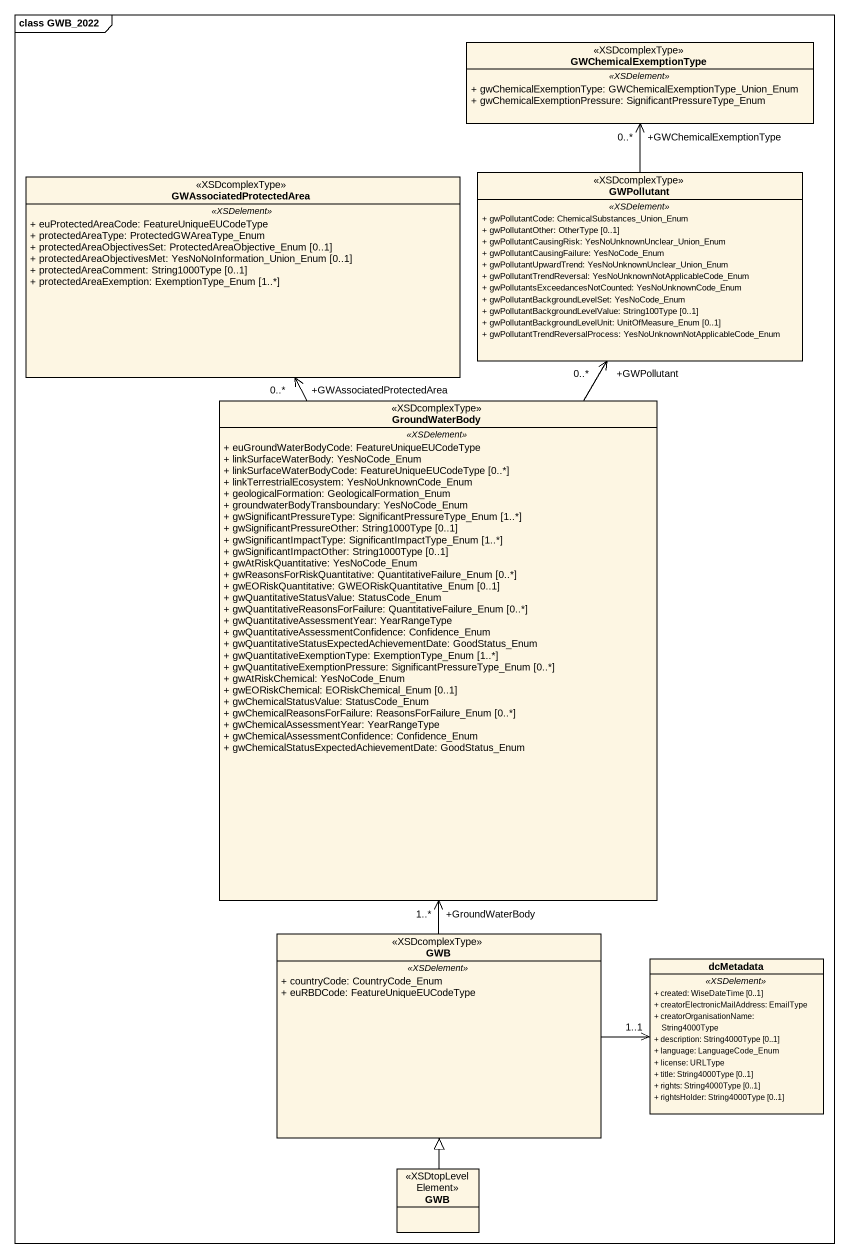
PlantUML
@startuml
mainframe class GWB_2022
hide circle
hide empty members
skinparam classAttributeIconSize 0
class GWChemicalExemptionType <<XSDcomplexType>> {
  .. <<XSDelement>> ..
  + gwChemicalExemptionType: GWChemicalExemptionType_Union_Enum
  + gwChemicalExemptionPressure: SignificantPressureType_Enum
}
class GWAssociatedProtectedArea <<XSDcomplexType>> {
  .. <<XSDelement>> ..
  + euProtectedAreaCode: FeatureUniqueEUCodeType
  + protectedAreaType: ProtectedGWAreaType_Enum
  + protectedAreaObjectivesSet: ProtectedAreaObjective_Enum [0..1]
  + protectedAreaObjectivesMet: YesNoNoInformation_Union_Enum [0..1]
  + protectedAreaComment: String1000Type [0..1]
  + protectedAreaExemption: ExemptionType_Enum [1..*]
}
class GWPollutant <<XSDcomplexType>> {
  .. <<XSDelement>> ..
  + gwPollutantCode: ChemicalSubstances_Union_Enum
  + gwPollutantOther: OtherType [0..1]
  + gwPollutantCausingRisk: YesNoUnknownUnclear_Union_Enum
  + gwPollutantCausingFailure: YesNoCode_Enum
  + gwPollutantUpwardTrend: YesNoUnknownUnclear_Union_Enum
  + gwPollutantTrendReversal: YesNoUnknownNotApplicableCode_Enum
  + gwPollutantsExceedancesNotCounted: YesNoUnknownCode_Enum
  + gwPollutantBackgroundLevelSet: YesNoCode_Enum
  + gwPollutantBackgroundLevelValue: String100Type [0..1]
  + gwPollutantBackgroundLevelUnit: UnitOfMeasure_Enum [0..1]
  + gwPollutantTrendReversalProcess: YesNoUnknownNotApplicableCode_Enum
}
class GroundWaterBody <<XSDcomplexType>> {
  .. <<XSDelement>> ..
  + euGroundWaterBodyCode: FeatureUniqueEUCodeType
  + linkSurfaceWaterBody: YesNoCode_Enum
  + linkSurfaceWaterBodyCode: FeatureUniqueEUCodeType [0..*]
  + linkTerrestrialEcosystem: YesNoUnknownCode_Enum
  + geologicalFormation: GeologicalFormation_Enum
  + groundwaterBodyTransboundary: YesNoCode_Enum
  + gwSignificantPressureType: SignificantPressureType_Enum [1..*]
  + gwSignificantPressureOther: String1000Type [0..1]
  + gwSignificantImpactType: SignificantImpactType_Enum [1..*]
  + gwSignificantImpactOther: String1000Type [0..1]
  + gwAtRiskQuantitative: YesNoCode_Enum
  + gwReasonsForRiskQuantitative: QuantitativeFailure_Enum [0..*]
  + gwEORiskQuantitative: GWEORiskQuantitative_Enum [0..1]
  + gwQuantitativeStatusValue: StatusCode_Enum
  + gwQuantitativeReasonsForFailure: QuantitativeFailure_Enum [0..*]
  + gwQuantitativeAssessmentYear: YearRangeType
  + gwQuantitativeAssessmentConfidence: Confidence_Enum
  + gwQuantitativeStatusExpectedAchievementDate: GoodStatus_Enum
  + gwQuantitativeExemptionType: ExemptionType_Enum [1..*]
  + gwQuantitativeExemptionPressure: SignificantPressureType_Enum [0..*]
  + gwAtRiskChemical: YesNoCode_Enum
  + gwEORiskChemical: EORiskChemical_Enum [0..1]
  + gwChemicalStatusValue: StatusCode_Enum
  + gwChemicalReasonsForFailure: ReasonsForFailure_Enum [0..*]
  + gwChemicalAssessmentYear: YearRangeType
  + gwChemicalAssessmentConfidence: Confidence_Enum
  + gwChemicalStatusExpectedAchievementDate: GoodStatus_Enum
}
class GWB <<XSDcomplexType>> {
  .. <<XSDelement>> ..
  + countryCode: CountryCode_Enum
  + euRBDCode: FeatureUniqueEUCodeType
}
class dcMetadata {
  .. <<XSDelement>> ..
  + created: WiseDateTime [0..1]
  + creatorElectronicMailAddress: EmailType
  + creatorOrganisationName: String4000Type
  + description: String4000Type [0..1]
  + language: LanguageCode_Enum
  + license: URLType
  + title: String4000Type [0..1]
  + rights: String4000Type [0..1]
  + rightsHolder: String4000Type [0..1]
}
class "GWB" as GWB_2 <<XSDtopLevelElement>>
GWPollutant -up-> "+GWChemicalExemptionType\n0..*" GWChemicalExemptionType
GroundWaterBody -up-> "+GWAssociatedProtectedArea\n0..*" GWAssociatedProtectedArea
GroundWaterBody -up-> "+GWPollutant\n0..*" GWPollutant
GWB -up-> "+GroundWaterBody\n1..*" GroundWaterBody
GWB -right-> "1..1" dcMetadata
GWB_2 -up-|> GWB
@enduml
